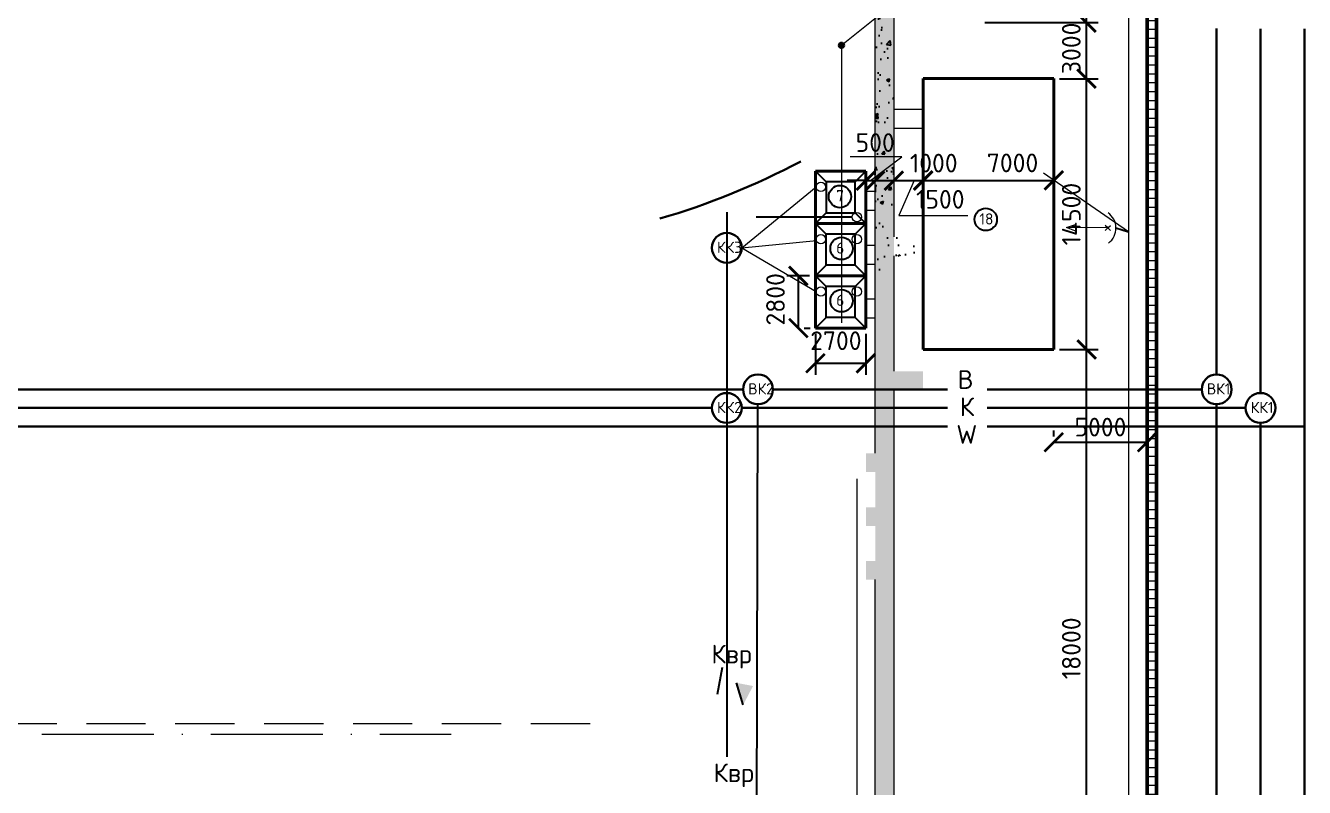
# Model space of a CAD drawing. Header units: millimetres. Extents: x -782 to 10910, y 3841 to 9763.
# Drawn here: x 1863.6 to 2000.6, y 7200.9 to 7282.5 of the extents above; entities that cross this region are included whole.
import ezdxf

# ---------------------------------------------------------------- set-up
doc = ezdxf.new("R2010")
doc.units = ezdxf.units.MM
doc.linetypes.add('ACAD_ISO10W100', pattern=[18, 12, -3, 0, -3])
doc.linetypes.add('штриховая2', pattern=[9.525, 6.35, -3.175])
doc.layers.add('1', color=7, linetype='Continuous')
for name, color, linetype, lineweight in [('желтый', 2, 'Continuous', 30), ('красный', 1, 'Continuous', 30), ('Оbводка', 1, 'Continuous', 90), ('Тонкая 0.3', 140, 'Continuous', 25)]:
    doc.layers.add(name, color=color, linetype=linetype, lineweight=lineweight)
doc.styles.add('2.5', font='isocpeur.ttf', dxfattribs={"height": 2})
doc.styles.add('Isocpeur', font='isocpeur.ttf')
doc.dimstyles.new('М500 стройгенп', dxfattribs={"dimtxt": 2, "dimasz": 2, "dimexe": 1.25, "dimexo": 0.625, "dimtad": 1, "dimlfac": 500, "dimtxsty": '2.5', "dimblk": 'ARCHTICK', "dimcen": 2.5, "dimadec": 0, "dimazin": 0, "dimtfac": 1, "dimtmove": 0, "dimatfit": 3, "dimfxl": 1, "dimarcsym": 0})

# ---------------------------------------------------------------- blocks, each defined once
blk = doc.blocks.new('_ArchTick')
at = {"color": 0, "linetype": 'ByBlock', "const_width": 0.15}
blk.add_lwpolyline([(-0.5, -0.5), (0.5, 0.5)], dxfattribs=at)
blk = doc.blocks.new('*D694')
at = {"color": 0, "lineweight": -2, "transparency": 16777216}
for p, q in [((1953.65, 7265.86), (1951.65, 7265.86)), ((1953.65, 7265.86), (1954.65, 7265.86)), ((1954.65, 7265.86), (1956.65, 7265.86)), ((1953.65, 7265.41), (1953.65, 7264.61)), ((1954.65, 7265.41), (1954.65, 7264.61))]:
    blk.add_line(p, q, dxfattribs=at)
at = {"layer": 'Defpoints', "color": 0, "lineweight": -3, "transparency": 16777216}
for p in [(1953.65, 7266.04), (1954.65, 7266.04), (1954.65, 7265.86)]:
    blk.add_point(p, dxfattribs=at)
at = {"color": 0, "lineweight": -2, "transparency": 16777216, "xscale": 2, "yscale": 2, "zscale": 2}
blk.add_blockref('_ArchTick', (1953.65, 7265.86), dxfattribs=at)
at = {"color": 0, "lineweight": -2, "transparency": 16777216, "xscale": 2, "yscale": 2, "zscale": 2, "rotation": 180}
blk.add_blockref('_ArchTick', (1954.65, 7265.86), dxfattribs=at)
at = {"color": 0, "lineweight": 20, "transparency": 16777216, "insert": (1954.65, 7269.94), "char_height": 2, "attachment_point": 5, "style": '2.5'}
blk.add_mtext('500', dxfattribs=at)
blk = doc.blocks.new('*D672')
at = {"color": 0, "lineweight": -2, "transparency": 16777216}
for p, q in [((1954.65, 7266.49), (1954.65, 7267.11)), ((1954.65, 7265.86), (1956.65, 7265.86)), ((1956.65, 7266.49), (1956.65, 7267.11))]:
    blk.add_line(p, q, dxfattribs=at)
at = {"layer": 'Defpoints', "color": 0, "lineweight": -3, "transparency": 16777216}
for p in [(1954.65, 7265.86), (1956.65, 7265.86), (1956.65, 7265.86)]:
    blk.add_point(p, dxfattribs=at)
at = {"color": 0, "lineweight": -2, "transparency": 16777216, "xscale": 2, "yscale": 2, "zscale": 2, "rotation": 180}
blk.add_blockref('_ArchTick', (1954.65, 7265.86), dxfattribs=at)
at = {"color": 0, "lineweight": -2, "transparency": 16777216, "xscale": 2, "yscale": 2, "zscale": 2}
blk.add_blockref('_ArchTick', (1956.65, 7265.86), dxfattribs=at)
at = {"color": 0, "lineweight": 20, "transparency": 16777216, "insert": (1960.93, 7267.74), "char_height": 2, "attachment_point": 5, "style": '2.5'}
blk.add_mtext('1000', dxfattribs=at)
blk = doc.blocks.new('*D695')
at = {"color": 0, "lineweight": -2, "transparency": 16777216}
for p, q in [((1956.65, 7266.49), (1956.65, 7267.11)), ((1956.65, 7265.86), (1959.79, 7265.86)), ((1959.79, 7266.49), (1959.79, 7267.11))]:
    blk.add_line(p, q, dxfattribs=at)
at = {"layer": 'Defpoints', "color": 0, "lineweight": -3, "transparency": 16777216}
for p in [(1956.65, 7265.86), (1959.79, 7265.86), (1959.79, 7265.86)]:
    blk.add_point(p, dxfattribs=at)
at = {"color": 0, "lineweight": -2, "transparency": 16777216, "xscale": 2, "yscale": 2, "zscale": 2, "rotation": 180}
blk.add_blockref('_ArchTick', (1956.65, 7265.86), dxfattribs=at)
at = {"color": 0, "lineweight": -2, "transparency": 16777216, "xscale": 2, "yscale": 2, "zscale": 2}
blk.add_blockref('_ArchTick', (1959.79, 7265.86), dxfattribs=at)
at = {"color": 0, "lineweight": 20, "transparency": 16777216, "insert": (1961.63, 7263.86), "char_height": 2, "attachment_point": 5, "style": '2.5'}
blk.add_mtext('1500', dxfattribs=at)
blk = doc.blocks.new('*D696')
at = {"color": 0, "lineweight": -2, "transparency": 16777216}
for p, q in [((1959.79, 7266.49), (1959.79, 7267.14)), ((1959.79, 7265.89), (1973.79, 7265.89)), ((1973.79, 7266.49), (1973.79, 7267.14))]:
    blk.add_line(p, q, dxfattribs=at)
at = {"layer": 'Defpoints', "color": 0, "lineweight": -3, "transparency": 16777216}
for p in [(1959.79, 7265.86), (1973.79, 7265.89), (1973.79, 7265.86)]:
    blk.add_point(p, dxfattribs=at)
at = {"color": 0, "lineweight": -2, "transparency": 16777216, "xscale": 2, "yscale": 2, "zscale": 2, "rotation": 180}
blk.add_blockref('_ArchTick', (1959.79, 7265.89), dxfattribs=at)
at = {"color": 0, "lineweight": -2, "transparency": 16777216, "xscale": 2, "yscale": 2, "zscale": 2}
blk.add_blockref('_ArchTick', (1973.79, 7265.89), dxfattribs=at)
at = {"color": 0, "lineweight": 20, "transparency": 16777216, "insert": (1969.37, 7267.76), "char_height": 2, "attachment_point": 5, "style": '2.5'}
blk.add_mtext('7000', dxfattribs=at)
blk = doc.blocks.new('*D673')
at = {"color": 0, "lineweight": -2, "transparency": 16777216}
for p, q in [((1973.79, 7238.47), (1973.79, 7239.1)), ((1983.79, 7238.47), (1983.79, 7239.1)), ((1973.79, 7237.85), (1983.79, 7237.85))]:
    blk.add_line(p, q, dxfattribs=at)
at = {"layer": 'Defpoints', "color": 0, "lineweight": -3, "transparency": 16777216}
for p in [(1973.79, 7237.85), (1983.79, 7237.85), (1983.79, 7237.85)]:
    blk.add_point(p, dxfattribs=at)
at = {"color": 0, "lineweight": -2, "transparency": 16777216, "xscale": 2, "yscale": 2, "zscale": 2, "rotation": 180}
blk.add_blockref('_ArchTick', (1973.79, 7237.85), dxfattribs=at)
at = {"color": 0, "lineweight": -2, "transparency": 16777216, "xscale": 2, "yscale": 2, "zscale": 2}
blk.add_blockref('_ArchTick', (1983.79, 7237.85), dxfattribs=at)
at = {"color": 0, "lineweight": 20, "transparency": 16777216, "insert": (1978.79, 7239.47), "char_height": 2, "attachment_point": 5, "style": '2.5'}
blk.add_mtext('5000', dxfattribs=at)
blk = doc.blocks.new('*D704')
at = {"color": 0, "lineweight": -2, "transparency": 16777216}
for p, q in [((1974.42, 7247.78), (1978.55, 7247.78)), ((1977.3, 7183.78), (1977.3, 7247.78)), ((1973.03, 7183.78), (1978.55, 7183.78))]:
    blk.add_line(p, q, dxfattribs=at)
at = {"layer": 'Defpoints', "color": 0, "lineweight": -3, "transparency": 16777216}
for p in [(1973.79, 7247.78), (1977.3, 7247.78), (1972.4, 7183.78)]:
    blk.add_point(p, dxfattribs=at)
at = {"color": 0, "lineweight": -2, "transparency": 16777216, "xscale": 2, "yscale": 2, "zscale": 2}
for p, rotation in [((1977.3, 7247.78), 90), ((1977.3, 7183.78), 270)]:
    blk.add_blockref('_ArchTick', p, dxfattribs=dict(at, rotation=rotation))
at = {"color": 0, "lineweight": 20, "transparency": 16777216, "insert": (1975.67, 7215.78), "char_height": 2, "attachment_point": 5, "rotation": 90, "style": '2.5'}
blk.add_mtext('18000', dxfattribs=at)
blk = doc.blocks.new('*D705')
at = {"color": 0, "lineweight": -2, "transparency": 16777216}
for p, q in [((1974.42, 7276.78), (1978.55, 7276.78)), ((1977.3, 7247.78), (1977.3, 7276.78)), ((1974.42, 7247.78), (1978.55, 7247.78))]:
    blk.add_line(p, q, dxfattribs=at)
at = {"layer": 'Defpoints', "color": 0, "lineweight": -3, "transparency": 16777216}
for p in [(1973.79, 7276.78), (1977.3, 7276.78), (1973.79, 7247.78)]:
    blk.add_point(p, dxfattribs=at)
at = {"color": 0, "lineweight": -2, "transparency": 16777216, "xscale": 2, "yscale": 2, "zscale": 2}
for p, rotation in [((1977.3, 7276.78), 90), ((1977.3, 7247.78), 270)]:
    blk.add_blockref('_ArchTick', p, dxfattribs=dict(at, rotation=rotation))
at = {"color": 0, "lineweight": 20, "transparency": 16777216, "insert": (1975.67, 7262.28), "char_height": 2, "attachment_point": 5, "rotation": 90, "style": '2.5'}
blk.add_mtext('14500', dxfattribs=at)
blk = doc.blocks.new('*D713')
at = {"color": 0, "lineweight": -2, "transparency": 16777216}
for p, q in [((1948.25, 7249.44), (1948.25, 7245.06)), ((1953.65, 7249.44), (1953.65, 7245.06)), ((1948.25, 7246.31), (1953.65, 7246.31))]:
    blk.add_line(p, q, dxfattribs=at)
at = {"layer": 'Defpoints', "color": 0, "lineweight": -3, "transparency": 16777216}
for p in [(1948.25, 7250.07), (1953.65, 7250.07), (1953.65, 7246.31)]:
    blk.add_point(p, dxfattribs=at)
at = {"color": 0, "lineweight": -2, "transparency": 16777216, "xscale": 2, "yscale": 2, "zscale": 2, "rotation": 180}
blk.add_blockref('_ArchTick', (1948.25, 7246.31), dxfattribs=at)
at = {"color": 0, "lineweight": -2, "transparency": 16777216, "xscale": 2, "yscale": 2, "zscale": 2}
blk.add_blockref('_ArchTick', (1953.65, 7246.31), dxfattribs=at)
at = {"color": 0, "lineweight": 20, "transparency": 16777216, "insert": (1950.44, 7248.72), "char_height": 2, "attachment_point": 5, "style": '2.5'}
blk.add_mtext('2700', dxfattribs=at)
blk = doc.blocks.new('*D714')
at = {"color": 0, "lineweight": -2, "transparency": 16777216}
for p, q in [((1947.63, 7255.67), (1945.18, 7255.67)), ((1946.43, 7250.07), (1946.43, 7255.67)), ((1947.05, 7250.07), (1947.68, 7250.07))]:
    blk.add_line(p, q, dxfattribs=at)
at = {"layer": 'Defpoints', "color": 0, "lineweight": -3, "transparency": 16777216}
for p in [(1946.43, 7255.67), (1948.25, 7255.67), (1946.43, 7250.07)]:
    blk.add_point(p, dxfattribs=at)
at = {"color": 0, "lineweight": -2, "transparency": 16777216, "xscale": 2, "yscale": 2, "zscale": 2}
for p, rotation in [((1946.43, 7255.67), 90), ((1946.43, 7250.07), 270)]:
    blk.add_blockref('_ArchTick', p, dxfattribs=dict(at, rotation=rotation))
at = {"color": 0, "lineweight": 20, "transparency": 16777216, "insert": (1943.97, 7253.15), "char_height": 2, "attachment_point": 5, "rotation": 90, "style": '2.5'}
blk.add_mtext('2800', dxfattribs=at)
blk = doc.blocks.new('*D729')
at = {"color": 0, "lineweight": -2, "transparency": 16777216}
for p, q in [((1966.82, 7290.78), (1978.55, 7290.78)), ((1977.3, 7282.78), (1977.3, 7290.78)), ((1968.42, 7282.78), (1978.55, 7282.78))]:
    blk.add_line(p, q, dxfattribs=at)
at = {"layer": 'Defpoints', "color": 0, "lineweight": -3, "transparency": 16777216}
for p in [(1966.2, 7290.78), (1977.3, 7290.78), (1967.79, 7282.78)]:
    blk.add_point(p, dxfattribs=at)
at = {"color": 0, "lineweight": -2, "transparency": 16777216, "xscale": 2, "yscale": 2, "zscale": 2}
for p, rotation in [((1977.3, 7290.78), 90), ((1977.3, 7282.78), 270)]:
    blk.add_blockref('_ArchTick', p, dxfattribs=dict(at, rotation=rotation))
at = {"color": 0, "lineweight": 25, "transparency": 16777216, "insert": (1975.56, 7287.07), "char_height": 2, "attachment_point": 5, "rotation": 90, "style": '2.5'}
blk.add_mtext('4000', dxfattribs=at)
blk = doc.blocks.new('*D679')
at = {"color": 0, "lineweight": -2, "transparency": 16777216}
for p, q in [((1966.42, 7282.78), (1978.55, 7282.78)), ((1977.3, 7276.78), (1977.3, 7282.78)), ((1974.42, 7276.78), (1978.55, 7276.78))]:
    blk.add_line(p, q, dxfattribs=at)
at = {"layer": 'Defpoints', "color": 0, "lineweight": -3, "transparency": 16777216}
for p in [(1965.79, 7282.78), (1977.3, 7282.78), (1973.79, 7276.78)]:
    blk.add_point(p, dxfattribs=at)
at = {"color": 0, "lineweight": -2, "transparency": 16777216, "xscale": 2, "yscale": 2, "zscale": 2}
for p, rotation in [((1977.3, 7282.78), 90), ((1977.3, 7276.78), 270)]:
    blk.add_blockref('_ArchTick', p, dxfattribs=dict(at, rotation=rotation))
at = {"color": 0, "lineweight": 25, "transparency": 16777216, "insert": (1975.67, 7280.03), "char_height": 2, "attachment_point": 5, "rotation": 90, "style": '2.5'}
blk.add_mtext('3000', dxfattribs=at)

msp = doc.modelspace()

# ---------------------------------------------------------------- hatches: boundary and pattern name
at = {"lineweight": 20}
h = msp.add_hatch(dxfattribs=at)
h.set_pattern_fill('AR-CONC', color=256, scale=0.02)
h.set_pattern_definition([(50, (-526.4958, 4063.574), (3.6436934, -0.3187817), [0.381, -4.191]), (355, (-526.496, 4063.574), (-0.7048684, 3.821137), [0.3048, -3.3528117]), (100.45144, (-526.1922, 4063.5475), (2.938825, 3.502355), [0.3238002, -3.561805]), (46.1842, (-526.496, 4064.59), (5.421581, -0.8408466), [0.5715, -6.2865]), (96.63556, (-526.044, 4064.52), (4.748083, 4.9485225), [0.4857005, -5.342712]), (351.18415, (-526.496, 4064.59), (4.748083, 4.9485225), [0.457199, -5.029195]), (21, (-525.9878, 4064.336), (3.0322878, -2.045304), [0.381, -4.191]), (326, (-525.988, 4064.336), (1.2360406, 3.6837593), [0.3048, -3.3528]), (71.451445, (-525.735, 4064.1656), (4.2683284, 1.6384554), [0.3238002, -3.5617988]), (37.5, (-526.4958, 4063.574), (0.06177207, 1.69110078), [0, -3.31216, 0, -3.4036, 0, -3.3655]), (7.5, (-526.4958, 4063.574), (1.33639325, 2.0036115), [0, -1.94056, 0, -3.23596, 0, -1.2827]), (327.5, (-527.6287, 4063.574), (2.7118119, -0.1145749), [0, -1.27, 0, -3.9624, 0, -5.2578]), (317.5, (-528.1367, 4063.574), (2.9625836, 0.5085298), [0, -1.651, 0, -2.63144, 0, -3.7338])])
h.paths.add_polyline_path([(1960.400261, 7158.373147), (1959.400261, 7158.373147), (1959.400261, 7162.373137), (1960.400261, 7162.373137), (1960.400261, 7164.373137), (1959.400261, 7164.373137), (1959.400261, 7168.373127), (1960.400261, 7168.373127), (1960.400261, 7170.373127), (1959.400261, 7170.373127), (1959.400261, 7174.373117), (1960.400261, 7174.373117), (1960.400261, 7176.373117), (1959.400261, 7176.373117), (1959.400261, 7179.733106), (1960.400261, 7179.733106), (1960.400261, 7181.733106), (1959.400261, 7181.733106), (1959.400261, 7185.570306), (1957.400261, 7185.570306), (1957.400261, 7158.373147), (1938.689992, 7158.373147), (1938.689992, 7164.983412), (1957.400261, 7164.983412), (1957.400261, 7166.983412), (1954.889965, 7166.983412), (1954.889965, 7167.983297), (1952.889965, 7167.983354), (1952.889965, 7166.983412), (1949.489974, 7166.983412), (1949.489974, 7167.983412), (1947.489974, 7167.983412), (1947.489974, 7166.983412), (1944.089983, 7166.983412), (1944.089983, 7167.983412), (1942.089983, 7167.983412), (1942.089983, 7166.983412), (1938.689992, 7166.983412), (1938.689992, 7167.983412), (1936.689992, 7167.983412), (1936.689992, 7166.983412), (1936.689992, 7164.983412), (1936.689992, 7153.584232), (1938.689992, 7153.584232), (1938.689992, 7156.373147), (1957.400261, 7156.373147), (1957.400261, 7153.584232), (1959.400261, 7153.584232), (1959.400261, 7156.373147), (1960.400261, 7156.373147)])
h.paths.add_polyline_path([(1959.400261, 7187.783227), (1956.6542, 7187.783227), (1956.6542, 7190.520524), (1954.6542, 7190.520524), (1954.6542, 7185.783227), (1957.400261, 7185.783227), (1957.400261, 7185.570306), (1959.400261, 7185.570306)])
h.paths.add_polyline_path([(1956.6542, 7194.111291), (1954.6542, 7194.111291), (1954.6542, 7190.520524), (1956.6542, 7190.520524)])
h.paths.add_polyline_path([(1956.6542, 7243.452832), (1959.791694, 7243.452832), (1959.791694, 7245.452832), (1956.6542, 7245.452832), (1956.6542, 7256.8076), (1954.6542, 7255.214068), (1954.6542, 7236.667836), (1953.6542, 7236.667836), (1953.6542, 7234.667836), (1954.6542, 7234.667836), (1954.6542, 7230.893534), (1953.6542, 7230.893534), (1953.6542, 7229.409936), (1953.6542, 7228.893534), (1954.6542, 7228.893534), (1954.6542, 7225.138228), (1953.6542, 7225.138228), (1953.6542, 7223.809946), (1953.6542, 7223.138228), (1954.6542, 7223.138228), (1954.6542, 7194.111291), (1956.6542, 7194.111291)])
h.paths.add_polyline_path([(1956.6542, 7291.294027), (1954.6542, 7291.294027), (1954.6542, 7289.303258), (1956.6542, 7289.303258)])
h.paths.add_polyline_path([(1956.6542, 7293.284796), (1954.6542, 7293.284796), (1954.6542, 7291.294027), (1956.6542, 7291.294027)])
h.paths.add_polyline_path([(1956.6542, 7320.874698), (1954.6542, 7320.463117), (1954.6542, 7293.284796), (1956.6542, 7293.284796)])
h.paths.add_polyline_path([(1807.190108, 7161.308984), (1810.190103, 7161.308984), (1810.190103, 7164.18898), (1807.190108, 7164.18898)], flags=9)
h.paths.add_polyline_path([(1804.147597, 7351.525381), (1807.387591, 7351.525381), (1807.387591, 7354.405377), (1804.147597, 7354.405377)], flags=9)
h.paths.add_polyline_path([(1677.95175, 7355.868997), (1681.191745, 7355.868997), (1681.191745, 7358.748992), (1677.95175, 7358.748992)], flags=9)
h.paths.add_polyline_path([(1677.89175, 7161.308984), (1681.251745, 7161.308984), (1681.251745, 7164.18898), (1677.89175, 7164.18898)], flags=9)
h.paths.add_polyline_path([(1918.071309, 7161.308984), (1921.311303, 7161.308984), (1921.311303, 7164.18898), (1918.071309, 7164.18898)], flags=9)
h.paths.add_polyline_path([(1937.60699, 7355.868997), (1940.606985, 7355.868997), (1940.606985, 7358.748992), (1937.60699, 7358.748992)], flags=9)
h.paths.add_polyline_path([(1964.413058, 7188.485731), (1968.613058, 7188.485731), (1968.613058, 7193.285731), (1964.413058, 7193.285731)], flags=9)
h.paths.add_polyline_path([(1964.342784, 7192.541407), (1968.542784, 7192.541407), (1968.542784, 7197.341407), (1964.342784, 7197.341407)], flags=9)
h.paths.add_polyline_path([(1654.795872, 7251.42243), (1659.815872, 7251.42243), (1659.815872, 7257.035764), (1654.795872, 7257.035764)], flags=9)
h.paths.add_polyline_path([(1811.944643, 7390.640227), (1816.964643, 7390.640227), (1816.964643, 7396.25356), (1811.944643, 7396.25356)], flags=9)
h.paths.add_polyline_path([(1962.870656, 7286.16435), (1966.070656, 7286.16435), (1966.070656, 7290.96435), (1962.870656, 7290.96435)], flags=9)
h.paths.add_polyline_path([(1963.181496, 7289.121605), (1965.781496, 7289.121605), (1965.781496, 7293.921605), (1963.181496, 7293.921605)], flags=9)
h.paths.add_polyline_path([(1963.034785, 7292.034938), (1965.634785, 7292.034938), (1965.634785, 7296.834938), (1963.034785, 7296.834938)], flags=9)
h.paths.add_polyline_path([(1942.492271, 7229.324698), (1945.852266, 7229.324698), (1945.852266, 7232.204693), (1942.492271, 7232.204693)], flags=9)
h.paths.add_polyline_path([(1942.492271, 7189.193472), (1945.972266, 7189.193472), (1945.972266, 7192.073468), (1942.492271, 7192.073468)], flags=9)
h.paths.add_polyline_path([(1973.882916, 7189.193472), (1977.242911, 7189.193472), (1977.242911, 7192.073468), (1973.882916, 7192.073468)], flags=9)
h.paths.add_polyline_path([(1932.234185, 7376.033857), (1934.274181, 7376.033857), (1934.274181, 7378.913852), (1932.234185, 7378.913852)], flags=9)
h.paths.add_polyline_path([(1965.982816, 7269.861817), (1968.022813, 7269.861817), (1968.022813, 7272.741812), (1965.982816, 7272.741812)], flags=9)
h.paths.add_polyline_path([(1965.551475, 7232.361), (1967.591472, 7232.361), (1967.591472, 7235.240995), (1965.551475, 7235.240995)], flags=9)
h.paths.add_polyline_path([(1946.973113, 7172.760368), (1948.53311, 7172.760368), (1948.53311, 7175.640363), (1946.973113, 7175.640363)], flags=25)
h.paths.add_polyline_path([(1936.554034, 7173.064081), (1937.994032, 7173.064081), (1937.994032, 7175.944076), (1936.554034, 7175.944076)], flags=9)
h.paths.add_polyline_path([(1941.573122, 7172.760368), (1943.133119, 7172.760368), (1943.133119, 7175.640363), (1941.573122, 7175.640363)], flags=25)
h.paths.add_polyline_path([(1958.873845, 7345.535297), (1960.673842, 7345.535297), (1960.673842, 7348.415292), (1958.873845, 7348.415292)], flags=9)
h.paths.add_polyline_path([(1965.537078, 7179.720579), (1966.977076, 7179.720579), (1966.977076, 7182.600574), (1965.537078, 7182.600574)], flags=9)
h.paths.add_polyline_path([(1953.563847, 7372.918375), (1955.723843, 7372.918375), (1955.723843, 7375.798371), (1953.563847, 7375.798371)], flags=9)
h.paths.add_polyline_path([(1947.441918, 7257.079001), (1949.481915, 7257.079001), (1949.481915, 7259.958996), (1947.441918, 7259.958996)], flags=9)
h.paths.add_polyline_path([(1943.305479, 7377.279764), (1945.345476, 7377.279764), (1945.345476, 7380.159759), (1943.305479, 7380.159759)], flags=9)
h.paths.add_polyline_path([(1950.187173, 7223.653047), (1951.627171, 7223.653047), (1951.627171, 7226.533043), (1950.187173, 7226.533043)], flags=9)
h.paths.add_polyline_path([(1966.129193, 7156.847942), (1967.329191, 7156.847942), (1967.329191, 7159.727938), (1966.129193, 7159.727938)], flags=9)
h.paths.add_polyline_path([(1959.858681, 7331.745683), (1961.298678, 7331.745683), (1961.298678, 7334.625678), (1959.858681, 7334.625678)], flags=9)
h.paths.add_polyline_path([(1945.243661, 7345.849272), (1947.283657, 7345.849272), (1947.283657, 7348.729267), (1945.243661, 7348.729267)], flags=9)
h.paths.add_polyline_path([(1945.404999, 7329.565006), (1947.444995, 7329.565006), (1947.444995, 7332.445002), (1945.404999, 7332.445002)], flags=9)
h.paths.add_polyline_path([(1945.48236, 7340.617661), (1946.922358, 7340.617661), (1946.922358, 7343.497657), (1945.48236, 7343.497657)], flags=9)
h.paths.add_polyline_path([(1957.279022, 7138.002398), (1958.71902, 7138.002398), (1958.71902, 7140.882393), (1957.279022, 7140.882393)], flags=9)
h.paths.add_polyline_path([(1965.898262, 7168.932042), (1967.09826, 7168.932042), (1967.09826, 7171.812037), (1965.898262, 7171.812037)], flags=9)
h.paths.add_polyline_path([(1966.129193, 7162.847932), (1967.329191, 7162.847932), (1967.329191, 7165.727928), (1966.129193, 7165.727928)], flags=9)
h.paths.add_polyline_path([(1965.537078, 7174.320588), (1966.977076, 7174.320588), (1966.977076, 7177.200583), (1965.537078, 7177.200583)], flags=9)
h.paths.add_polyline_path([(1952.32059, 7173.420682), (1954.360586, 7173.420682), (1954.360586, 7176.300677), (1952.32059, 7176.300677)], flags=25)
h.paths.add_polyline_path([(1950.187173, 7234.853029), (1951.627171, 7234.853029), (1951.627171, 7237.733024), (1950.187173, 7237.733024)], flags=9)
h.paths.add_polyline_path([(1950.187173, 7229.253038), (1951.627171, 7229.253038), (1951.627171, 7232.133033), (1950.187173, 7232.133033)], flags=9)
h.paths.add_polyline_path([(1954.6542, 7289.303258), (1954.6542, 7255.214068), (1956.6542, 7256.8076), (1956.6542, 7289.303258)])
h = msp.add_hatch(dxfattribs=at)
h.set_pattern_fill('ANSI31', color=256, scale=0.3, angle=135)
h.set_pattern_definition([(180, (-526.49585, 4063.574), (-2e-16, -0.9525), [])])
h.paths.add_polyline_path([(1984.791694, 7396.313074), (1983.791694, 7395.313074), (1983.791694, 7370.584232), (1984.791694, 7370.584232)])
h.paths.add_polyline_path([(1984.791694, 7190.520524), (1983.791694, 7190.520524), (1983.791694, 7153.584232), (1984.791694, 7153.584232)])
h.paths.add_polyline_path([(1984.791694, 7146.584232), (1983.791694, 7146.584232), (1983.791694, 7123.37012), (1984.791694, 7122.37012)])
h.paths.add_polyline_path([(1984.791694, 7194.111291), (1983.791694, 7194.111291), (1983.791694, 7190.520524), (1984.791694, 7190.520524)])
h.paths.add_polyline_path([(1984.791694, 7289.303258), (1983.791694, 7289.303258), (1983.791694, 7194.111291), (1984.791694, 7194.111291)])
h.paths.add_polyline_path([(1984.791694, 7291.294027), (1983.791694, 7291.294027), (1983.791694, 7289.303258), (1984.791694, 7289.303258)])
h.paths.add_polyline_path([(1984.791694, 7293.284796), (1983.791694, 7293.284796), (1983.791694, 7291.294027), (1984.791694, 7291.294027)])
h.paths.add_polyline_path([(1984.791694, 7363.584232), (1983.791694, 7363.584232), (1983.791694, 7355.537033), (1984.791694, 7355.537033)])
h.paths.add_polyline_path([(1983.791694, 7353.907839), (1984.791694, 7353.907839), (1984.791694, 7355.537033), (1983.791694, 7355.537033)])
h.paths.add_polyline_path([(1984.791694, 7351.907839), (1983.791694, 7351.907839), (1983.791694, 7293.284796), (1984.791694, 7293.284796)])
at = {"lineweight": 25}
h = msp.add_hatch(dxfattribs=at)
h.set_pattern_fill('AR-CONC', color=256, scale=0.02)
h.set_pattern_definition([(50, (2298.1452, 2689.7768), (3.6436934, -0.3187817), [0.381, -4.191]), (355, (2298.145, 2689.777), (-0.7048684, 3.821137), [0.3048, -3.3528117]), (100.451445, (2298.4488, 2689.7503), (2.938825, 3.502355), [0.3238002, -3.561805]), (46.1842, (2298.145, 2690.793), (5.421581, -0.8408466), [0.5715, -6.2865]), (96.63556, (2298.597, 2690.723), (4.7480827, 4.9485225), [0.4857005, -5.342712]), (351.18415, (2298.145, 2690.793), (4.748083, 4.9485225), [0.4571993, -5.0291946]), (21, (2298.6532, 2690.5388), (3.0322878, -2.045304), [0.381, -4.191]), (326, (2298.653, 2690.539), (1.2360406, 3.6837593), [0.3048, -3.3528]), (71.451445, (2298.906, 2690.3684), (4.2683284, 1.6384554), [0.3238002, -3.5617988]), (37.5, (2298.1452, 2689.7768), (0.06177207, 1.69110078), [0, -3.31216, 0, -3.4036, 0, -3.3655]), (7.5, (2298.1452, 2689.7768), (1.33639325, 2.0036115), [0, -1.94056, 0, -3.23596, 0, -1.2827]), (327.5, (2297.0123, 2689.7768), (2.7118119, -0.11457488), [0, -1.27, 0, -3.9624, 0, -5.2578]), (317.5, (2296.5043, 2689.7768), (2.9625836, 0.5085298), [0, -1.651, 0, -2.63144, 0, -3.7338])])
h.paths.add_polyline_path([(1959.791694, 7259.307448), (1957.933108, 7257.826591), (1959.791694, 7257.826591)], flags=17)
h.paths.add_polyline_path([(1959.791694, 7259.307448), (1959.791694, 7259.826591), (1956.6542, 7259.826591), (1956.6542, 7262.371957), (1956.6542, 7289.303258), (1954.6542, 7289.303258), (1954.6542, 7259.358863), (1954.6542, 7255.214068), (1956.6542, 7256.8076), (1956.6542, 7257.826591), (1957.933108, 7257.826591)])
h = msp.add_hatch(color=1, dxfattribs=at)
h.paths.add_polyline_path([(1951.036728, 7280.628311, 0.4142135624), (1950.757697, 7280.34928, 0.4142135624), (1951.036728, 7280.07025)])
h.paths.add_polyline_path([(1951.036728, 7280.628311), (1951.036728, 7280.07025, 0.4142135624), (1951.315758, 7280.34928, 0.4142135624)])
h = msp.add_hatch(dxfattribs=at)
h.set_pattern_fill('ANSI31', color=256)
h.set_pattern_definition([(45, (2298.1452, 2689.7768), (-2.245064, 2.245064), [])])
edge = h.paths.add_edge_path()
edge.add_arc((1680.035515, -202590.12318), 209743.70796, 89.99585776893, 90.00138075443)
edge.add_line((1674.980962, 7153.584719), (1674.023351, 7146.57996))
edge.add_arc((1684.654967, -4612.344538), 11758.929304, 89.9827313048, 90.051802913, ccw=False)
edge.add_line((1688.199057, 7146.584232), (1922.916814, 7146.584232))
edge.add_line((1922.916814, 7146.584232), (1922.916814, 7153.584232))
edge.add_line((1922.916814, 7153.584232), (1915.981292, 7153.584232))
edge.add_arc((1917.169619, 7177.554795), 24, 232.68186205, 267.16191735, ccw=False)
edge.add_line((1902.619855, 7158.468036), (1902.306404, 7156.169555))
edge.add_arc((1902.090208, 7154.584232), 1.599997, 0, 82.23429528, ccw=False)
edge.add_arc((1902.090208, 7154.584232), 1.599997, 196.57796664, 360, ccw=False)
edge.add_line((1900.556719, 7154.127721), (1708.212958, 7154.593583))
edge.add_arc((1701.228494, 7177.554795), 24, 273.8007549, 286.91899294, ccw=False)
edge.add_arc((1702.15572, 7155.063446), 1.599997, 250.21539618, 294.50607345, ccw=False)
edge.add_arc((1701.228494, 7177.554795), 24, 270, 270.92071473, ccw=False)
edge.add_line((1701.228494, 7153.554795), (1695.199057, 7153.584232))
h.paths.add_polyline_path([(1830.073851, 7147.681832), (1830.073851, 7154.281832), (1825.273851, 7154.281832), (1825.273851, 7147.681832)], flags=16)
at = {"layer": 'Тонкая 0.3', "ltscale": 5}
msp.add_hatch(color=7, dxfattribs=at).paths.add_polyline_path([(1941.563865, 7211.744979), (1939.80425, 7212.080083), (1940.5067, 7209.728599)])

# ---------------------------------------------------------------- linework, layer by layer
at = {"lineweight": 50}
msp.add_line((1984.791694, 7351.907839), (1984.791694, 7153.584232), dxfattribs=at)
at = {"lineweight": 20}
for p, q in [((1956.6542, 7338.372347), (1956.6542, 7262.371957)), ((1954.6542, 7259.358863), (1954.6542, 7324.879132)), ((1959.791694, 7273.470323), (1956.6542, 7273.470323)), ((1956.6542, 7271.470323), (1959.791694, 7271.470323)), ((1957.516225, 7268.409943), (1951.984063, 7268.409943)), ((1954.1542, 7265.863091), (1957.516225, 7268.409943)), ((1958.816781, 7265.863091), (1957.193325, 7262.113091)), ((1954.6542, 7264.685327), (1953.6542, 7264.685327)), ((1953.6542, 7262.685327), (1954.6542, 7262.685327)), ((1954.6542, 7258.911025), (1954.6542, 7262.685327)), ((1956.6542, 7262.371957), (1956.6542, 7259.826591)), ((1957.193325, 7262.113091), (1964.567929, 7262.113091)), ((1954.6542, 7236.667836), (1954.6542, 7259.358863)), ((1954.6542, 7258.911025), (1953.6542, 7258.911025)), ((1956.6542, 7257.826591), (1956.6542, 7245.452832)), ((1953.6542, 7256.911025), (1954.6542, 7256.911025)), ((1954.6542, 7253.155719), (1954.6542, 7256.911025)), ((1954.6542, 7253.155719), (1953.6542, 7253.155719)), ((1953.6542, 7251.155719), (1954.6542, 7251.155719)), ((1956.6542, 7243.452832), (1956.6542, 7187.783227)), ((1954.6542, 7185.783227), (1954.6542, 7223.138228))]:
    msp.add_line(p, q, dxfattribs=at)
at = {"color": 240, "lineweight": 20, "true_color": 0xed1f24}
for p, q in [((1981.791694, 7331.13006), (1981.791694, 7125.370117)), ((1980.457383, 7303.790657), (1951.036728, 7280.34928)), ((1951.036728, 7280.34928), (1951.036728, 7250.640097)), ((1981.791694, 7260.371226), (1972.685159, 7266.649876))]:
    msp.add_line(p, q, dxfattribs=at)
at = {"color": 5, "lineweight": 30}
for p, q in [((1991.242966, 7245.111606), (1991.242966, 7282.147051)), ((1940.495697, 7243.511609), (1830.999057, 7243.511609)), ((1962.416648, 7243.511609), (1943.695692, 7243.511609)), ((1989.642969, 7243.511609), (1966.641533, 7243.511609)), ((1991.242966, 7195.711288), (1991.242966, 7241.911611))]:
    msp.add_line(p, q, dxfattribs=at)
at = {"color": 3, "lineweight": 30}
for p, q in [((1995.946089, 7282.103891), (1995.946089, 7243.120837)), ((1937.152846, 7241.520839), (1830.999057, 7241.520839)), ((1962.416648, 7241.520839), (1940.352841, 7241.520839)), ((1994.346091, 7241.520839), (1966.641533, 7241.520839)), ((1995.946089, 7239.920842), (1995.946089, 7192.120522))]:
    msp.add_line(p, q, dxfattribs=at)
at = {"color": 1, "lineweight": 30}
msp.add_line((2000.649211, 7282.111738), (2000.649211, 7121.538263), dxfattribs=at)
at = {"lineweight": 40}
for p, q in [((1959.791694, 7247.782764), (1959.791694, 7276.782764)), ((1959.791694, 7276.782764), (1973.791694, 7276.782764)), ((1973.791694, 7276.782764), (1973.791694, 7247.782764)), ((1953.6542, 7266.865232), (1948.254209, 7266.865232)), ((1948.254209, 7266.865232), (1948.254209, 7261.265241)), ((1953.6542, 7261.265241), (1953.6542, 7266.865232)), ((1953.6542, 7261.265241), (1948.254209, 7261.265241)), ((1948.254209, 7261.265241), (1948.254209, 7255.66525)), ((1948.254209, 7261.265241), (1953.6542, 7261.265241)), ((1953.6542, 7255.66525), (1953.6542, 7261.265241)), ((1948.254209, 7255.66525), (1953.6542, 7255.66525)), ((1953.6542, 7255.66525), (1948.254209, 7255.66525)), ((1948.254209, 7255.66525), (1948.254209, 7250.06526)), ((1948.254209, 7255.66525), (1953.6542, 7255.66525)), ((1953.6542, 7250.06526), (1953.6542, 7255.66525)), ((1948.254209, 7250.06526), (1953.6542, 7250.06526)), ((1973.791694, 7247.782764), (1959.791694, 7247.782764))]:
    msp.add_line(p, q, dxfattribs=at)
at = {"lineweight": 25}
for p, q in [((1948.254209, 7266.865232), (1949.385578, 7265.733863)), ((1953.6542, 7266.865232), (1952.522831, 7265.733863)), ((1952.522831, 7265.733863), (1949.385578, 7265.733863)), ((1949.385578, 7265.733863), (1949.385578, 7262.39661)), ((1952.522831, 7262.39661), (1952.522831, 7265.733863)), ((1953.6542, 7264.685323), (1953.6542, 7262.685327)), ((1948.254209, 7261.265241), (1949.385578, 7262.39661)), ((1949.385578, 7262.39661), (1952.522831, 7262.39661)), ((1953.6542, 7261.265241), (1952.522831, 7262.39661)), ((1948.254209, 7261.265241), (1949.385578, 7260.133872)), ((1953.6542, 7261.265241), (1952.522831, 7260.133872)), ((1952.522831, 7260.133872), (1949.385578, 7260.133872)), ((1949.385578, 7256.796619), (1949.385578, 7260.133872)), ((1952.522831, 7256.796619), (1952.522831, 7260.133872)), ((1953.6542, 7259.427424), (1953.6542, 7257.427427)), ((1948.254209, 7255.66525), (1949.385578, 7256.796619)), ((1952.522831, 7256.796619), (1949.385578, 7256.796619)), ((1953.6542, 7255.66525), (1952.522831, 7256.796619)), ((1948.254209, 7255.66525), (1949.385578, 7254.533881)), ((1953.6542, 7255.66525), (1952.522831, 7254.533881)), ((1952.522831, 7254.533881), (1949.385578, 7254.533881)), ((1949.385578, 7251.196629), (1949.385578, 7254.533881)), ((1952.522831, 7251.196629), (1952.522831, 7254.533881)), ((1953.6542, 7253.827433), (1953.6542, 7251.827437)), ((1948.254209, 7250.06526), (1949.385578, 7251.196629)), ((1952.522831, 7251.196629), (1949.385578, 7251.196629)), ((1953.6542, 7250.06526), (1952.522831, 7251.196629))]:
    msp.add_line(p, q, dxfattribs=at)
at = {"color": 3, "lineweight": 20}
for q in [(1948.341407, 7265.188559), (1948.360023, 7259.453404), (1948.341407, 7253.988577)]:
    msp.add_line((1940.352841, 7258.66924), q, dxfattribs=at)
at = {"color": 3, "lineweight": 25}
for p, q in [((1938.752843, 7262.487241), (1938.752843, 7204.174106)), ((1938.752843, 7239.920842), (1938.752843, 7217.119577))]:
    msp.add_line(p, q, dxfattribs=at)
at = {"color": 5, "lineweight": 25}
for p, q in [((1952.188184, 7261.960048), (1941.91363, 7261.960048)), ((1941.91363, 7184.169369), (1942.090786, 7241.911619))]:
    msp.add_line(p, q, dxfattribs=at)
at = {"color": 1, "lineweight": 25}
msp.add_line((1980.456989, 7260.814168), (1981.791694, 7260.371226), dxfattribs=at)
at = {"color": 240, "lineweight": 30, "true_color": 0xed1f24}
for p, q in [((1962.416648, 7239.53007), (1830.999057, 7239.53007)), ((2000.649211, 7239.53007), (1966.641533, 7239.53007))]:
    msp.add_line(p, q, dxfattribs=at)
at = {"color": 5, "lineweight": 20}
msp.add_line((1952.688184, 7233.942557), (1952.688184, 7194.111291), dxfattribs=at)
at = {"linetype": 'штриховая2', "lineweight": 20}
msp.add_line((1924.099057, 7207.684232), (1694.299057, 7207.684232), dxfattribs=at)
msp.add_line((1924.099057, 7207.684232), (1694.299057, 7207.684232), dxfattribs=at)
at = {"linetype": 'ACAD_ISO10W100', "lineweight": 20}
msp.add_line((1720.55414, 7206.584232), (1909.199057, 7206.584232), dxfattribs=at)
at = {"lineweight": 50}
msp.add_lwpolyline([(1983.791694, 7351.907839), (1983.791694, 7153.584232)], dxfattribs=at)
at = {"color": 1, "lineweight": 30}
msp.add_circle((1951.036728, 7280.34928), 0.27903, dxfattribs=at)
at = {"color": 3, "lineweight": 20}
for centre in [(1948.841407, 7265.188559), (1948.841407, 7259.588568), (1948.841407, 7253.988577)]:
    msp.add_circle(centre, 0.5, dxfattribs=at)
at = {"color": 5, "lineweight": 20}
for centre in [(1952.688184, 7261.960048), (1952.688184, 7259.588568), (1952.688184, 7253.988577)]:
    msp.add_circle(centre, 0.5, dxfattribs=at)
at = {"linetype": 'штриховая2', "lineweight": 30, "ltscale": 4}
msp.add_arc((1909.199057, 7338.601723), 80, 286.23861516, 297.9332575, dxfattribs=at)
at = {"layer": 'желтый', "color": 3}
msp.add_circle((1938.752843, 7258.66924), 1.599997, dxfattribs=at)
at = {"layer": 'желтый', "color": 5, "lineweight": 30}
for centre in [(1942.095695, 7243.511609), (1991.242966, 7243.511609)]:
    msp.add_circle(centre, 1.599997, dxfattribs=at)
at = {"layer": 'желтый', "color": 3, "lineweight": 30}
for centre in [(1938.752843, 7241.520839), (1995.946089, 7241.520839)]:
    msp.add_circle(centre, 1.599997, dxfattribs=at)
at = {"layer": 'красный', "color": 1, "lineweight": 20}
for p, q in [((1975.170146, 7260.837509), (1976.229101, 7261.203432)), ((1976.222816, 7260.426094), (1975.170146, 7260.837509)), ((1979.579995, 7260.801852), (1975.170146, 7260.837509)), ((1979.579995, 7260.801852), (1979.281846, 7260.538249)), ((1979.579995, 7260.801852), (1979.286147, 7261.070241)), ((1979.579995, 7260.801852), (1979.878143, 7261.065454)), ((1979.579995, 7260.801852), (1979.873842, 7260.533462))]:
    msp.add_line(p, q, dxfattribs=at)
msp.add_arc((1978.438315, 7260.774275), 2.019068, 307.53861683, 54.72563763, dxfattribs=at)
at = {"layer": 'Оbводка', "color": 0, "lineweight": -2}
for centre in [(1950.878922, 7264.150137), (1966.499681, 7261.710556), (1951.052125, 7258.601308), (1951.052125, 7253.001317)]:
    msp.add_circle(centre, 1.199998, dxfattribs=at)
at = {"layer": 'Тонкая 0.3', "color": 7, "ltscale": 5}
for p, q in [((1938.251625, 7213.716972), (1937.702543, 7210.833768)), ((1940.5067, 7209.728599), (1939.80425, 7212.080083))]:
    msp.add_line(p, q, dxfattribs=at)

# ---------------------------------------------------------------- texts
at = {"lineweight": 40, "width": 15.99997333, "attachment_point": 5, "style": 'Isocpeur'}
for s, insert, char_height in [('7', (1950.907172, 7264.250517), 1.199998), ('18', (1966.571474, 7261.758488), 1.199998), ('6', (1950.907172, 7258.650526), 1.199998), ('6', (1950.907172, 7253.050536), 1.199998), ('В', (1964.334785, 7244.56175), 2), ('К', (1964.481496, 7241.648418), 2), ('W', (1964.470656, 7238.691162), 2)]:
    msp.add_mtext(s, dxfattribs=dict(at, insert=insert, char_height=char_height))
at = {"layer": '1', "color": 3, "insert": (1937.697869, 7259.322185), "char_height": 1.199998, "width": 335.51997649, "attachment_point": 1, "style": 'Isocpeur'}
msp.add_mtext('КК3', dxfattribs=at)
at = {"layer": '1', "color": 5, "lineweight": 30, "char_height": 1.199998, "width": 335.51997649, "attachment_point": 1, "style": 'Isocpeur'}
for s, insert in [('ВК2', (1941.040721, 7244.164554)), ('ВК1', (1990.187993, 7244.164554))]:
    msp.add_mtext(s, dxfattribs=dict(at, insert=insert))
at = {"layer": '1', "color": 3, "lineweight": 30, "char_height": 1.199998, "width": 335.51997649, "attachment_point": 1, "style": 'Isocpeur'}
for s, insert in [('КК2', (1937.697869, 7242.173784)), ('КК1', (1994.891115, 7242.173784))]:
    msp.add_mtext(s, dxfattribs=dict(at, insert=insert))
at = {"layer": '1', "char_height": 2, "width": 335.51997649, "attachment_point": 1, "style": 'Isocpeur'}
for insert in [(1937.099311, 7216.168457), (1937.326801, 7203.457767)]:
    msp.add_mtext('\\A1;Квр', dxfattribs=dict(at, insert=insert))

# ---------------------------------------------------------------- dimensions: what is measured, and where the dimension line sits
at = {"lineweight": 25}
for base, p1, p2, picture, middle in [((1977.295271, 7290.782764), (1967.791694, 7282.782764), (1966.198774, 7290.782764), '*D729', (1975.56051, 7287.068673)), ((1977.295271, 7282.782764), (1973.791694, 7276.782764), (1965.791694, 7282.782764), '*D679', (1975.670271, 7280.029573))]:
    dim = msp.add_linear_dim(base=base, p1=p1, p2=p2, angle=90, dimstyle='М500 стройгенп', override={"dimtmove": 2}, dxfattribs=at)
    dim.commit()
    dim.dimension.update_dxf_attribs({"geometry": picture, "text_midpoint": middle, "dimtype": 160})
at = {"lineweight": 20}
dim = msp.add_linear_dim(base=(1977.295271, 7276.782764), p1=(1973.791694, 7247.782764), p2=(1973.791694, 7276.782764), angle=90, dimstyle='М500 стройгенп', dxfattribs=at)
dim.commit()
dim.dimension.update_dxf_attribs({"geometry": '*D705', "text_midpoint": (1975.670271, 7262.282764)})
for base, p1, p2, override, picture, middle in [((1954.6542, 7265.863091), (1953.6542, 7266.039375), (1954.6542, 7266.039375), {"dimtxt": 2, "dimtmove": 2}, '*D694', (1954.6542, 7269.944893)), ((1956.6542, 7265.863091), (1954.6542, 7265.863091), (1956.6542, 7265.863091), {"dimtxt": 2, "dimtmove": 2}, '*D672', (1960.927227, 7267.738091)), ((1973.791694, 7265.886957), (1959.791694, 7265.863091), (1973.791694, 7265.863091), {"dimtxt": 2, "dimtmove": 2}, '*D696', (1969.369449, 7267.761957)), ((1953.6542, 7246.310904), (1948.254209, 7250.06526), (1953.6542, 7250.06526), {"dimtmove": 2}, '*D713', (1950.438504, 7248.720415))]:
    dim = msp.add_linear_dim(base=base, p1=p1, p2=p2, dimstyle='М500 стройгенп', override=override, dxfattribs=at)
    dim.commit()
    dim.dimension.update_dxf_attribs({"geometry": picture, "text_midpoint": middle, "dimtype": 160})
dim = msp.add_linear_dim(base=(1959.791694, 7265.863091), p1=(1956.6542, 7265.863091), p2=(1959.791694, 7265.863091), text='1500', dimstyle='М500 стройгенп', override={"dimtxt": 2, "dimtmove": 2}, dxfattribs=at)
dim.commit()
dim.dimension.update_dxf_attribs({"geometry": '*D695', "text_midpoint": (1961.632259, 7263.857881), "dimtype": 160})
dim = msp.add_linear_dim(base=(1946.4289931, 7255.6652504), p1=(1946.4289931, 7250.0652597), p2=(1948.2542088, 7255.6652504), angle=90, dimstyle='М500 стройгенп', override={"dimtmove": 2}, dxfattribs=at)
dim.commit()
dim.dimension.update_dxf_attribs({"geometry": '*D714', "text_midpoint": (1943.9672445, 7253.1454434), "dimtype": 160})
dim = msp.add_linear_dim(base=(1977.295271, 7247.782764), p1=(1972.400241, 7183.783227), p2=(1973.791694, 7247.782764), angle=90, text='18000', dimstyle='М500 стройгенп', dxfattribs=at)
dim.commit()
dim.dimension.update_dxf_attribs({"geometry": '*D704', "text_midpoint": (1975.670271, 7215.782996)})
dim = msp.add_linear_dim(base=(1983.791694, 7237.8456), p1=(1973.791694, 7237.8456), p2=(1983.791694, 7237.8456), dimstyle='М500 стройгенп', override={"dimtxt": 2}, dxfattribs=at)
dim.commit()
dim.dimension.update_dxf_attribs({"geometry": '*D673', "text_midpoint": (1978.791694, 7239.4706)})

doc.saveas('drawing.dxf')
